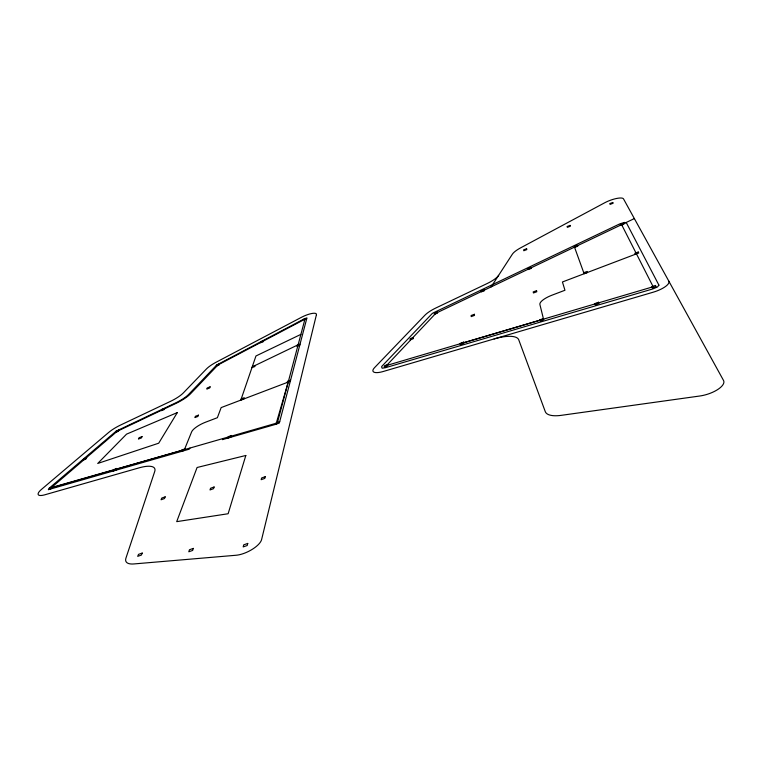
<?xml version="1.0" encoding="UTF-8"?>
<svg xmlns="http://www.w3.org/2000/svg" width="762" height="762" viewBox="0 0 762 762"><rect width="100%" height="100%" fill="white"/><g stroke="black" fill="none" stroke-linecap="round" stroke-linejoin="round"><path stroke-width="1.14" d="M304.933 319.192L277.358 422.9L50.864 488.08L117.148 431.33L175.898 403.431A21.05 5.763 -25.6 0 0 190.548 393.754L218.008 364.941L304.933 319.192L304.457 319.373M223.152 438.55L222.418 439.645L275.996 424.253L276.377 422.834L279.711 421.624M300.028 344.176L297.142 345.253L296.856 346.319L299.752 345.234M275.996 424.253L279.33 423.043L306.934 317.868L304.19 318.897L303.933 319.859L306.686 318.821M276.254 423.301L288.217 382.076L221.151 407.594L217.38 417.7L205.692 422.148A13.859 4.172 -25.6 0 0 191.614 431.911L184.404 449.685L51.121 487.651M297.142 345.253L255.213 365.436L254.841 366.551L251.955 367.627M189.948 448.094L189.176 449.189L48.387 489.623L49.263 488.147L116.186 431.121L175.679 402.879A18.945 5.182 -25.6 0 0 188.852 394.183L216.713 364.998L304.19 318.897M491.128 286.893L512.35 254.213A19.517 5.363 -21.1 0 1 520.779 247.764L604.714 202.768A12.897 3.372 -20.2 0 1 623.507 198.882L723.519 380.438A19.641 7.715 -17.5 0 1 699.754 396.011L561.213 415.347A26.956 10.277 -20.1 0 1 545.287 411.661L518.751 339.833A30.69 10.163 -21.5 0 0 494.081 338.938M300.904 334.366L255.956 355.978L240.821 400.098L243.878 398.974L244.297 397.716L241.249 398.84M634.365 218.57L435.826 313.277L386.572 365.503L653.158 286.741L621.649 224.714L620.906 224.99M620.592 225.142L621.649 224.714M636.451 253.86L562.432 281.978L564.956 290.255L552.05 295.161A14.792 4.61 -20.6 0 0 539.896 304.476L543.516 319.173M252.336 366.512L255.213 365.436M574.605 247.402L577.787 246.212L577.463 245.307L574.272 246.497L584.121 273.729L587.521 272.472L587.15 271.453L583.749 272.701M290.608 380.095L287.512 381.238L287.179 382.457L290.284 381.324M49.263 488.147L52.254 487.051L51.378 488.528L48.387 489.623M460.677 343.643L540.391 320.097M498.624 275.349A19.793 5.61 -21.7 0 1 486.985 283.616L436.045 307.896A20.345 6.001 -22.2 0 0 424.91 315.22L374.542 367.665A14.354 4.524 -23.1 0 0 382.638 371.666L653.329 292.16A15.935 5.124 -19.1 0 0 668.826 281.14M658.92 285.159L657.463 286.969L653.024 288.846A5.963 1.915 -19.1 0 1 651.958 289.189L385.477 367.703L382.172 368.227L381.61 366.96A5.353 1.686 -23.1 0 1 382.21 365.922L432.111 313.649A4.286 1.257 -22.3 0 1 433.273 312.868L618.858 224.314A5.105 1.41 -19.9 0 1 620.268 223.723L624.469 222.418L626.45 222.923L658.92 285.159M413.385 337.48L413.347 338.633L410.108 339.823L410.156 338.671L413.385 337.48M387.725 364.541L387.62 365.798L384.286 367.008L384.4 365.75L387.725 364.541M316.421 314.716L261.585 539.61A17.812 6.877 -26.5 0 1 236.191 555.241L133.979 563.937A25.279 8.982 -27.7 0 1 125.949 558.098L154.724 471.478A29.166 9.011 -26.9 0 0 139.075 467.858L44.329 494.938A13.897 3.972 -27.6 0 1 41.491 489.385L108.652 432.473A19.46 5.382 -26.4 0 1 120.777 424.939L170.345 401.431A18.793 5.096 -25.7 0 0 183.452 392.811L206.416 368.979A18.374 4.924 -25 0 1 216.237 362.169L301.466 317.306A11.963 3.153 -23.9 0 1 316.421 314.716M247.745 543.43L247.202 545.525L243.173 546.916L243.735 544.82L247.745 543.43M265.262 476.679L264.814 478.393L261.166 479.689L261.623 477.974L265.262 476.679M245.821 455.476L228.133 513.74L176.698 521.646L197.082 467.497L245.821 455.476M193.338 548.402L192.653 550.44L188.785 551.783L189.481 549.735L193.338 548.402M214.103 486.994L213.531 488.69L209.998 489.947L210.579 488.242L214.103 486.994M231.524 435.483L231.038 436.921L227.781 438.102L228.276 436.664L231.524 435.483M263.576 340.719L263.233 341.728L260.49 342.757L260.833 341.747L263.576 340.719M198.434 415.166L197.901 416.462L194.891 417.566L195.424 416.281L198.434 415.166M142.218 553.069L141.408 555.06L137.684 556.355L138.513 554.365L142.218 553.069M165.183 496.853L164.487 498.538L161.058 499.767L161.754 498.072L165.183 496.853M184.747 448.942L184.156 450.39L180.965 451.542L181.566 450.094L184.747 448.942M210.112 386.848L209.636 388.01L206.769 389.077L207.245 387.915L210.112 386.848M219.456 363.969L219.018 365.036L216.265 366.074L216.713 364.998L219.456 363.969M164.592 408.432L164.02 409.651L161.153 410.708L161.735 409.499L164.592 408.432M142.046 436.626L141.399 437.95L138.427 439.045L139.084 437.712L142.046 436.626M116.948 468.459L116.215 469.916L113.119 471.04L113.871 469.573L116.948 468.459M119.034 430.073L118.358 431.34L115.51 432.387L116.186 431.121L119.034 430.073M86.639 457.705L85.868 459.076L82.953 460.143L83.725 458.781L86.639 457.705M177.317 412.585L158.706 443.198L97.717 463.467L126.568 434.13L177.317 412.585M612.743 202.492L609.733 203.625L610.114 204.378L613.134 203.244L612.743 202.492M570.081 225.4L567.061 226.533L567.357 227.343L570.376 226.209L570.081 225.4M526.618 248.726L523.599 249.869L523.799 250.736L526.828 249.603L526.618 248.726M623.487 223.352L620.297 224.552L620.725 225.4L623.926 224.199L623.487 223.352M531.114 267.414L527.942 268.595L528.171 269.548L531.343 268.367L531.114 267.414M484.318 289.722L481.165 290.893L481.279 291.903L484.442 290.732L484.318 289.722M437.483 312.077L434.34 313.239L434.35 314.306L437.502 313.134L437.483 312.077M638.251 252.032L634.803 253.298L635.308 254.289L638.756 253.013L638.251 252.032M536.553 290.674L533.2 291.913L533.448 292.97L536.81 291.741L536.553 290.674M474.402 314.296L471.116 315.506L471.211 316.611L474.507 315.401L474.402 314.296M463.658 342.119L460.219 343.376L460.296 344.605L463.744 343.348L463.658 342.119M543.42 318.545L539.848 319.84L540.134 321.05L543.706 319.745L543.42 318.545M598.561 302.257L594.912 303.581L595.341 304.762L598.999 303.438L598.561 302.257M655.463 285.455L651.72 286.807L652.301 287.96L656.053 286.607L655.463 285.455"/></g></svg>
